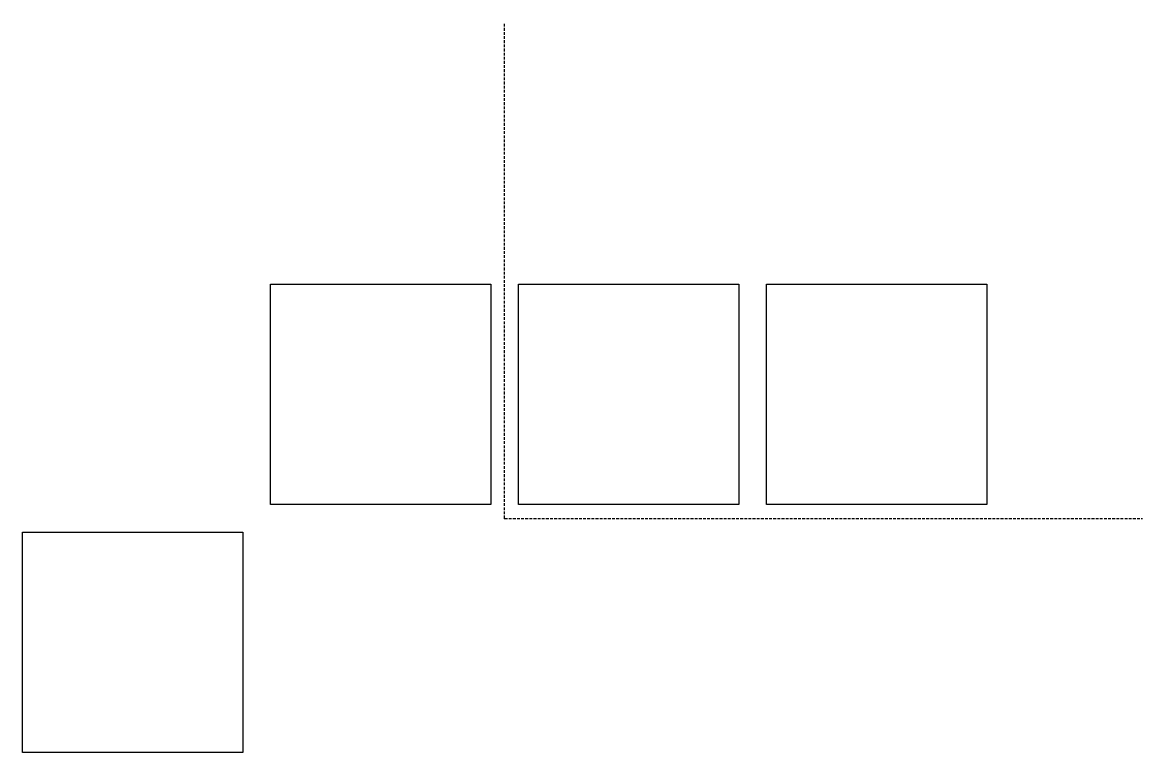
# Model space of a CAD drawing. Header units: millimetres. Extents: x -88 to 116, y -42 to 90.
import ezdxf

# ---------------------------------------------------------------- set-up
doc = ezdxf.new("R2010")
doc.units = ezdxf.units.MM
doc.linetypes.add('DASHED', pattern=[0.75, 0.5, -0.25])
doc.layers.get('0').update_dxf_attribs({"linetype": 'CONTINUOUS'})

msp = doc.modelspace()

# ---------------------------------------------------------------- linework, layer by layer
at = {"linetype": 'DASHED'}
for q in [(0, 90), (115.75, 0)]:
    msp.add_line((0, 0), q, dxfattribs=at)
for points in [[(-42.5, 42.5), (-2.5, 42.5), (-2.5, 2.5), (-42.5, 2.5)], [(2.5, 2.5), (2.5, 42.5), (42.5, 42.5), (42.5, 2.5)], [(47.5, 2.5), (47.5, 42.5), (87.5, 42.5), (87.5, 2.5)], [(-87.5, -2.5), (-47.5, -2.5), (-47.5, -42.5), (-87.5, -42.5)]]:
    msp.add_lwpolyline(points, close=True)
msp.add_point((0, 0))

doc.saveas('drawing.dxf')
